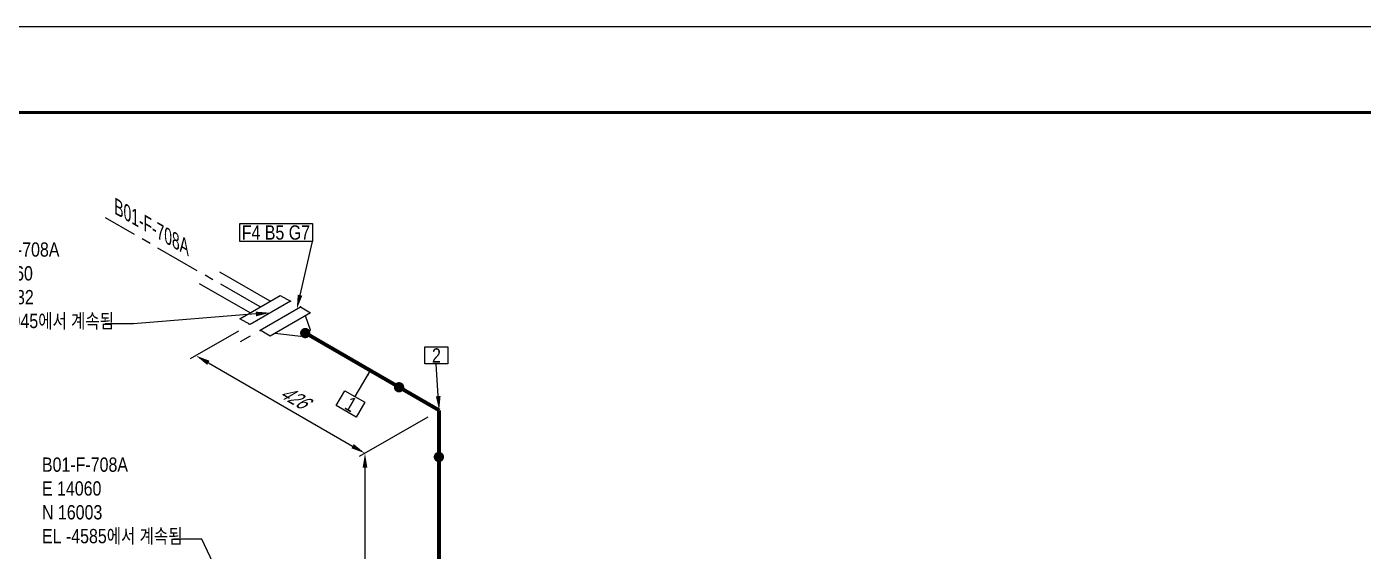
# Model space of a CAD drawing. Header units: millimetres. Extents: x 0 to 594, y 0 to 420.
# Drawn here: x 121.3 to 355.3, y 328.2 to 420 of the extents above; entities that cross this region are included whole.
import ezdxf
from ezdxf import colors
from ezdxf.entities.mleader import LeaderData, LeaderLine
from ezdxf.enums import TextEntityAlignment as Align
from ezdxf.math import Vec2, Vec3

# ---------------------------------------------------------------- set-up
doc = ezdxf.new("R2010")
doc.units = ezdxf.units.MM
doc.header["$LTSCALE"] = 0.25
doc.linetypes.add('CENTER', pattern=[50.8, 31.75, -6.35, 6.35, -6.35])
doc.linetypes.add('DASHED2', pattern=[9.525, 6.35, -3.175])
for name, color, linetype in [('기기', 6, 'Continuous'), ('밸브', 4, 'Continuous'), ('연속', 7, 'DASHED2'), ('열 추적 선', 7, 'CENTER'), ('용접', 1, 'Continuous'), ('주석', 7, 'Continuous'), ('치수', 1, 'Continuous')]:
    doc.layers.add(name, color=color, linetype=linetype)
doc.layers.add('파이프', color=3, linetype='Continuous', lineweight=70)
doc.styles.add('AdskIsoAnnotation', font='arial.ttf', dxfattribs={"width": 0.8, "height": 1})
doc.styles.add('AdskIsoMetric', font='arial.ttf', dxfattribs={"width": 0.8, "height": 2.5})
doc.styles.add('AdskIsoMetric-30', font='arial.ttf', dxfattribs={"width": 0.8, "height": 2.5})
doc.styles.add('AdskIsoMetric30', font='arial.ttf', dxfattribs={"width": 0.8, "oblique": 30, "height": 2.5})
doc.styles.get("Standard").update_dxf_attribs({"font": 'arial.ttf'})
doc.dimstyles.new('AdskIsoMetric', dxfattribs={"dimtxt": 2.5, "dimasz": 2.5, "dimexe": 1, "dimexo": 2, "dimgap": 0.8, "dimtad": 1, "dimdec": 0, "dimrnd": 1, "dimzin": 0, "dimdsep": 46, "dimtxsty": 'AdskIsoMetric', "dimcen": 0, "dimclrt": 7, "dimadec": 0, "dimazin": 0, "dimtfac": 1, "dimtdec": 0, "dimtmove": 1, "dimatfit": 3, "dimfxl": 0, "dimfrac": 2, "dimtolj": 1, "dimtzin": 0, "dimarcsym": 0})

# ---------------------------------------------------------------- blocks, each defined once
blk = doc.blocks.new('플랜지WN-2-IsoLeft')
at = {"color": 0, "linetype": 'ByBlock', "lineweight": -2, "extrusion": (0, -0.816497, -0.57735)}
for p, q in [((-0.155, -0.115), (0.199, 0.089)), ((-0.066, 0.089), (-0.155, 0.038)), ((-0.155, 0.038), (-0.11, -0.089)), ((0.155, 0.064), (-0.066, 0.089)), ((0.287, 0.038), (-0.066, -0.166)), ((0.199, 0.089), (0.287, 0.038)), ((-0.066, -0.166), (-0.155, -0.115))]:
    blk.add_line(p, q, dxfattribs=at)
blk = doc.blocks.new('개스킷-2-IsoLeft')
at = {"color": 0, "linetype": 'ByBlock', "lineweight": -2, "extrusion": (0, 0, -1)}
for p in [(0.133, 0.128), (0.221, 0.077), (-0.23, -0.071), (-0.133, -0.128)]:
    blk.add_point(p, dxfattribs=at)
blk = doc.blocks.new('*D47')
at = {"layer": 'Defpoints', "color": 0}
for p in [(193.54, 352.87), (193.54, 287.76), (180.55, 280.26)]:
    blk.add_point(p, dxfattribs=at)
at = {"layer": '치수', "color": 0, "lineweight": -2}
for p, q in [((191.54, 351.71), (179.55, 344.79)), ((180.55, 342.87), (180.55, 282.76)), ((191.54, 286.61), (179.55, 279.69))]:
    blk.add_line(p, q, dxfattribs=at)
at = {"layer": '치수', "color": 0}
for points in [[(180.13, 342.87), (180.96, 342.87), (180.55, 345.37)], [(180.13, 282.76), (180.96, 282.76), (180.55, 280.26)]]:
    blk.add_solid(points, dxfattribs=at)
at = {"layer": '치수', "color": 7, "insert": (178.28, 305.16), "char_height": 2.5, "attachment_point": 5, "rotation": 90, "style": 'AdskIsoMetric-30'}
blk.add_mtext('\\A1;1640', dxfattribs=at)
blk = doc.blocks.new('*D55')
at = {"layer": 'Defpoints', "color": 0}
for p in [(160.42, 367.9), (193.54, 352.87), (180.55, 345.37)]:
    blk.add_point(p, dxfattribs=at)
at = {"layer": '치수', "color": 0, "lineweight": -2}
for p, q in [((158.42, 366.75), (149.96, 361.87)), ((153.13, 361.2), (178.38, 346.62)), ((191.54, 351.71), (179.55, 344.79))]:
    blk.add_line(p, q, dxfattribs=at)
at = {"layer": '치수', "color": 0}
for points in [[(153.33, 361.56), (152.92, 360.84), (150.96, 362.45)], [(178.59, 346.98), (178.17, 346.25), (180.55, 345.37)]]:
    blk.add_solid(points, dxfattribs=at)
at = {"layer": '치수', "color": 7, "insert": (168.02, 355.21), "char_height": 2.5, "attachment_point": 5, "rotation": 330, "style": 'AdskIsoMetric30'}
blk.add_mtext('\\A1;426', dxfattribs=at)
blk = doc.blocks.new('개스킷 해치 표식-2-IsoLeft')
at = {"linetype": 'ByBlock', "lineweight": -2, "extrusion": (0, -0.816497, -0.57735)}
blk.add_line((0, 0), (0.088, 0.051), dxfattribs=at)
blk = doc.blocks.new('엘보우-1-Iso2DSkew0')
at = {"color": 0, "linetype": 'ByBlock', "lineweight": -2, "extrusion": (-0.707107, -0.408248, 0.57735)}
for p, q in [((0, 0), (-7.07, 4.08)), ((0, 0), (0, 0)), ((0, -8.16), (0, 0))]:
    blk.add_line(p, q, dxfattribs=at)
blk = doc.blocks.new('Buttweld')
at = {"lineweight": -2}
blk.add_hatch(color=0, dxfattribs=at).paths.add_polyline_path([(0.044, -0.003), (0.043, 0.005), (0.041, 0.013), (0.038, 0.02), (0.033, 0.026), (0.028, 0.032), (0.021, 0.037), (0.014, 0.04), (0.007, 0.042), (-0.001, 0.043), (-0.009, 0.042), (-0.017, 0.04), (-0.024, 0.037), (-0.03, 0.032), (-0.036, 0.026), (-0.04, 0.02), (-0.044, 0.013), (-0.046, 0.005), (-0.047, -0.003), (-0.046, -0.01), (-0.044, -0.018), (-0.04, -0.025), (-0.036, -0.032), (-0.03, -0.037), (-0.024, -0.042), (-0.017, -0.045), (-0.009, -0.047), (-0.001, -0.048), (0.007, -0.047), (0.014, -0.045), (0.021, -0.042), (0.028, -0.037), (0.033, -0.032), (0.038, -0.025), (0.041, -0.018), (0.043, -0.01)], is_closed=False, flags=0)
blk = doc.blocks.new('AnnoRect')
at = {"color": 0, "linetype": 'ByBlock', "lineweight": -2}
blk.add_wipeout([(-0.81, -0.6), (-0.81, 0.6), (0.81, 0.6), (0.81, -0.6)], dxfattribs=at)
blk.add_lwpolyline([(-0.81, -0.6), (-0.81, 0.6), (0.81, 0.6), (0.81, -0.6)], close=True, dxfattribs=at)
at = {"color": 0, "linetype": 'ByBlock', "lineweight": -2, "style": 'AdskIsoAnnotation', "width": 0.8}
blk.add_attdef('XX', text='', height=1, dxfattribs=at).set_placement((0, 0), align=Align.MIDDLE_CENTER)
blk = doc.blocks.new('끝 장비-1-IsoRight')
at = {"color": 0, "linetype": 'ByBlock', "lineweight": -2, "extrusion": (0.707107, 0.408248, -0.57735)}
for p, q in [((-0.088, 0.153), (-0.53, 0.408)), ((0, 0.204), (-0.088, 0.255)), ((-0.088, 0.255), (-0.088, -0.153)), ((-0.088, -0.051), (-0.53, 0.204)), ((0, -0.204), (0, 0.204)), ((-0.088, -0.153), (0, -0.204))]:
    blk.add_line(p, q, dxfattribs=at)

msp = doc.modelspace()

# ---------------------------------------------------------------- linework, layer by layer
at = {"layer": '파이프'}
for points in [[(186.464, 356.948), (170.139, 366.374)], [(193.535, 295.929), (193.535, 344.701)]]:
    msp.add_lwpolyline(points, dxfattribs=at)

# ---------------------------------------------------------------- block references
at = {"layer": '밸브', "xscale": 20, "yscale": 20, "zscale": 20}
msp.add_blockref('개스킷-2-IsoLeft', (164.836, 369.436), dxfattribs=at)
at = {"layer": '밸브', "xscale": 20, "yscale": 20, "zscale": 20, "rotation": 180.0000000001011}
msp.add_blockref('플랜지WN-2-IsoLeft', (167.929, 367.65), dxfattribs=at)
at = {"layer": '연속', "xscale": -20, "yscale": 20, "zscale": 20, "rotation": 119.9999999998011}
msp.add_blockref('끝 장비-1-IsoRight', (163.952, 369.946), dxfattribs=at)
at = {"layer": '용접'}
for p, xscale, yscale, zscale, rotation in [((170.139, 366.374), 20, 20, 20, 270.0000000001974), ((186.464, 356.948), 20.00000000000001, 20.00000000000001, 20.00000000000001, 90.00000000022827), ((193.535, 344.701), 20, 20, 20, 270.0000000003709)]:
    msp.add_blockref('Buttweld', p, dxfattribs=dict(at, xscale=xscale, yscale=yscale, zscale=zscale, rotation=rotation))
at = {"layer": '치수', "xscale": 20, "yscale": 20, "zscale": 20, "rotation": 180.0000000001082}
msp.add_blockref('개스킷 해치 표식-2-IsoLeft', (160.452, 365.884), dxfattribs=at)
at = {"layer": '파이프'}
msp.add_blockref('엘보우-1-Iso2DSkew0', (193.535, 352.866), dxfattribs=at)

# ---------------------------------------------------------------- texts
at = {"layer": '기기', "style": 'AdskIsoMetric-30', "oblique": 330, "width": 0.8}
msp.add_text('B01-F-708A', height=2.5, rotation=330, dxfattribs=at).set_placement((136.673, 387.323))
at = {"layer": '주석', "char_height": 2.5, "attachment_point": 7, "style": 'AdskIsoAnnotation'}
for s, insert in [('\\PB01-F-708A\\PE 14060\\PN 16032\\PEL -2945{\\fGulim|b0|i0|c129|p50;에서 계속됨}', (112, 367)), ('\\PB01-F-708A\\PE 14060\\PN 16003\\PEL -4585{\\fGulim|b0|i0|c129|p50;에서 계속됨}', (124, 329.363))]:
    msp.add_mtext(s, dxfattribs=dict(at, insert=insert))

# ---------------------------------------------------------------- dimensions: what is measured, and where the dimension line sits
at = {"layer": '치수'}
for base, p1, p2, angle, text, override, picture, middle in [((180.545, 345.366), (160.416, 367.905), (193.535, 352.866), 330, '426', {"dimtad": 0, "dimlfac": 11.776082, "dimtxsty": 'AdskIsoMetric30', "dimse1": 0, "dimse2": 0, "dimsd1": 0, "dimsd2": 0, "dimtmove": 1}, '*D55', (168.02, 355.214)), ((180.545, 280.264), (193.535, 352.866), (193.535, 287.764), 270, '1640', {"dimtad": 0, "dimlfac": 25.191367, "dimtxsty": 'AdskIsoMetric-30', "dimse1": 0, "dimse2": 0, "dimsd1": 0, "dimsd2": 0, "dimtmove": 1}, '*D47', (178.279, 305.157))]:
    dim = msp.add_linear_dim(base=base, p1=p1, p2=p2, angle=angle, text=text, dimstyle='AdskIsoMetric', override=override, dxfattribs=at)
    dim.commit()
    dim.dimension.update_dxf_attribs({"geometry": picture, "text_midpoint": middle, "dimtype": 160})

# ---------------------------------------------------------------- leaders
at = {"layer": '주석'}
ml = msp.add_multileader_mtext('Standard', dxfattribs=at)
ml.set_content('')
ml.set_leader_properties()
ml.build(insert=Vec2(0, 0))
ml.multileader.update_dxf_attribs({"dogleg_length": 0, "arrow_head_size": 2.5})
ctx = ml.context
ctx.base_point, ctx.arrow_head_size = Vec3(171.351, 382.449), 2.5
notes = []
notes.append((ctx, [(0, (1, 1, 0), (171.351, 382.449), (-1, 0), 0, [(0, [(168.61, 370.594)], 0, [])])]))
ctx.mtext, ml.multileader.dxf.content_type = None, 0
ml = msp.add_multileader_mtext('Standard', dxfattribs=at)
ml.set_content('')
ml.set_leader_properties()
ml.build(insert=Vec2(0, 0))
ml.multileader.update_dxf_attribs({"dogleg_length": 4.907, "arrow_head_size": 2.5})
ctx = ml.context
ctx.base_point, ctx.arrow_head_size = Vec3(135.093, 368), 2.5
notes.append((ctx, [(0, (1, 1, 0), (140, 368), (-1, 0), 4.907, [(0, [(163.952, 369.946)], 0, [])])]))
ctx.mtext, ml.multileader.dxf.content_type = None, 0
ml = msp.add_multileader_mtext('Standard', dxfattribs=at)
ml.set_content('')
ml.set_leader_properties()
ml.build(insert=Vec2(0, 0))
ml.multileader.update_dxf_attribs({"dogleg_length": 0, "arrow_head_size": 2.5})
ctx = ml.context
ctx.base_point, ctx.arrow_head_size = Vec3(193, 361), 2.5
notes.append((ctx, [(0, (1, 1, 0), (193, 361), (-1, 0), 0, [(0, [(193.535, 352.866)], 0, [])])]))
ctx.mtext, ml.multileader.dxf.content_type = None, 0
ml = msp.add_multileader_mtext('Standard', dxfattribs=at)
ml.set_content('')
ml.set_leader_properties()
ml.build(insert=Vec2(0, 0))
ml.multileader.update_dxf_attribs({"dogleg_length": 0, "arrow_head_size": 0})
ctx = ml.context
ctx.base_point, ctx.arrow_head_size = Vec3(178.769, 355.288), 0
notes.append((ctx, [(0, (1, 1, 0), (178.769, 355.288), (-1, 0), 0, [(0, [(181.478, 359.827)], 0, [])])]))
ctx.mtext, ml.multileader.dxf.content_type = None, 0
ml = msp.add_multileader_mtext('Standard', dxfattribs=at)
ml.set_content('')
ml.set_leader_properties()
ml.build(insert=Vec2(0, 0))
ml.multileader.update_dxf_attribs({"dogleg_length": 4.907, "arrow_head_size": 2.5})
ctx = ml.context
ctx.base_point, ctx.arrow_head_size = Vec3(147.093, 330.363), 2.5
notes.append((ctx, [(0, (1, 1, 0), (152, 330.363), (-1, 0), 4.907, [(0, [(163.952, 304.844)], 0, [])])]))
ctx.mtext, ml.multileader.dxf.content_type = None, 0
for ctx, leaders in notes:
    for number, flags, end, landing, length, lines in leaders:
        leader = LeaderData()
        leader.index, (leader.has_last_leader_line, leader.has_dogleg_vector, leader.attachment_direction) = number, flags
        leader.last_leader_point, leader.dogleg_vector, leader.dogleg_length = Vec3(end), Vec3(landing), length
        for number, points, colour, breaks in lines:
            line = LeaderLine()
            line.index, line.vertices, line.color, line.breaks = number, Vec3.list(points), colors.encode_raw_color(colour), breaks
            leader.lines.append(line)
        ctx.leaders.append(leader)

# ---------------------------------------------------------------- next in the draw order: block references
ref = msp.add_blockref('AnnoRect', (165, 384), dxfattribs=dict(at, xscale=7.845018450184504, yscale=2.585266030013643, zscale=2.5))
ref.add_attrib('XX_001', 'F4 B5 G7', (158.97, 382.75), dxfattribs={"layer": '0', "color": 0, "linetype": 'ByBlock', "lineweight": -2, "height": 2.5, "style": 'AdskIsoAnnotation', "width": 0.8})
ref = msp.add_blockref('AnnoRect', (193.024, 362.5), dxfattribs=dict(at, xscale=2.5, yscale=2.5, zscale=2.5))
ref.add_attrib('XX_001', '2', (192.28, 361.245), dxfattribs={"layer": '0', "color": 0, "linetype": 'ByBlock', "lineweight": -2, "height": 2.5, "style": 'AdskIsoAnnotation', "width": 0.8})
ref = msp.add_blockref('AnnoRect', (178, 354), dxfattribs=dict(at, xscale=2.5, yscale=2.5, zscale=2.5, rotation=330.0000000001051))
ref.add_attrib('XX_001', '1', (176.79, 353.249), dxfattribs={"layer": '0', "color": 0, "linetype": 'ByBlock', "lineweight": -2, "height": 2.5, "rotation": 330, "style": 'AdskIsoAnnotation', "width": 0.8})

# ---------------------------------------------------------------- next in the draw order: linework, layer by layer
msp.add_lwpolyline([(0, 0), (594, 0), (594, 420), (0, 420)], close=True)
at = {"const_width": 0.5}
msp.add_lwpolyline([(15, 15), (579, 15), (579, 405), (15, 405)], close=True, dxfattribs=at)
at = {"layer": '열 추적 선', "color": 1}
msp.add_line((162.184, 370.967), (135.127, 386.588), dxfattribs=at)

doc.saveas('drawing.dxf')
